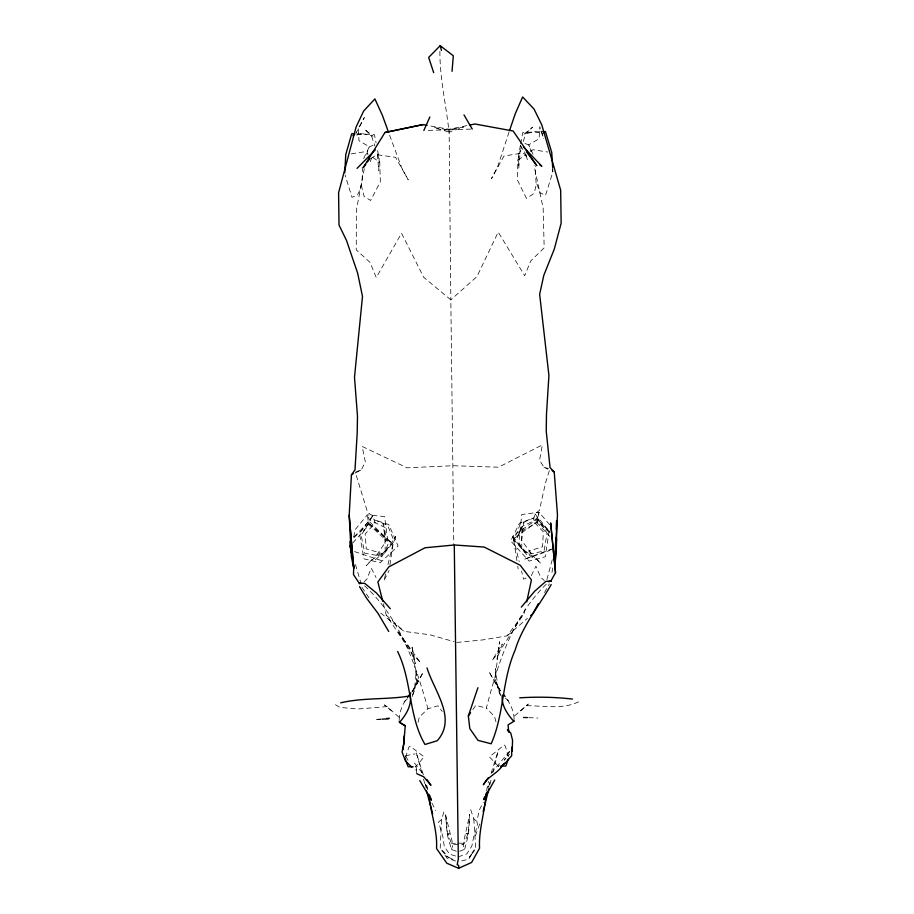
<?xml version="1.0" encoding="UTF-8"?>
<svg xmlns="http://www.w3.org/2000/svg" width="914" height="914" viewBox="0 0 914 914"><rect width="100%" height="100%" fill="white"/><g stroke="black" fill="none" stroke-linecap="round" stroke-linejoin="round"><path stroke-width="0.69" stroke-dasharray="4.57 3.43" d="M440.205 848.226L441.519 819.584L444.387 810.352M520.432 145.212L518.387 156.385L518.729 168.553L520.294 150.342L517.907 160.19L517.301 179.772L526.418 198.349L533.033 194.134C538.7 185.256 534.404 175.945 535.364 166.439M514.079 718.758C513.976 711.206 510.252 703.689 505.956 697.633M362.195 167.079C362.744 176.71 362.275 186.445 357.408 195.128L352.016 197.298L345.138 175.214M439.897 51.31C439.737 78.398 446.192 105.293 449.071 132.107L463.661 126.966L448.157 129.857L426.552 130.428M464.643 849.312L468.551 834.333L469.705 814.5L463.055 844.559L464.643 849.312L458.074 851.871L451.459 849.472L447.22 834.585L445.598 814.945L452.944 844.696L451.459 849.472M445.598 814.945L447.529 833.431L451.527 843.462L452.944 844.696L463.055 844.559L464.426 843.256L468.197 833.077L469.705 814.5M389.924 564.921L393.02 544.024L369.667 524.133L368.948 521.186L352.861 538.357L354.152 535.387L354.472 530.474L367.405 514.788L384.611 516.627L388.176 543.796L385.24 550.936L375.186 559.974L372.078 559.334L366.274 565.595L372.775 559.288L385.24 550.936L384.508 529.103L387.136 541.214L368.525 524.259L367.405 514.788L369.473 519.94L385.639 527.732L382.955 523.516L385.708 541.865L375.688 556.443L380.11 552.81L366.206 548.88L365.166 533.947L375.14 523.037L372.718 515.793L367.634 512.491L355.203 471.955M361.293 185.131L364.115 196.521L370.616 200.452L380.35 181.806L379.733 162.246L377.196 152.387L378.762 170.552L379.15 158.259L377.196 148.502M551.976 572.495L553.073 565.617M486.556 790.69L488.499 781.356M520.694 143.806L522.739 132.633L541.339 131.639M364.252 168.736L356.334 210.414L356.266 249.933L370.044 262.364L376.248 277.548L401.554 233.253L423.673 277.262L450.831 299.861L453.767 543.476M366.88 154.854L367.942 149.29L369.37 146.743L375.608 144.458M500.518 695.76L498.073 689.316L495.548 668.545L495.217 678.039L499.535 641.708L497.033 659.291L502.277 643.959L492.143 660.434L500.175 650.437L524.385 612.826L525.847 605.971M458.188 856.852L466.86 853.87L471.864 846.021L473.749 836.401L477.634 825.456L476.834 821.366L479.336 809.987L483.3 802.412M399.178 719.798C399.292 712.28 402.4 704.545 406.707 698.467M516.913 560.75L513.542 538.894L536.472 522.168L537.169 519.198L549.771 532.039M418.109 722.266L419.366 717.01L427.958 708.761L438.069 705.791L442.239 711.48M492.863 772.513L498.039 751.422L491.104 773.198M489.893 784.612L491.572 777.78M385.605 574.015L383.914 580.824L389.101 570.485M387.959 564.475L393.02 544.024M546.892 579.579L552.284 559.574M488.716 786.611L489.858 782.601L487.962 787.834M495.948 721.763L494.6 716.656L486.374 708.11C497.993 663.176 512.411 617.167 546.618 583.84M552.662 167.342L552.867 171.889L545.555 195.288L540.163 192.911L536.438 182.834M520.763 149.405L521.608 146.766M523.276 141.487L525.79 133.581L532.542 127.24L523.791 134.347L534.016 131.639L544.024 133.513M509.041 132.062L497.582 166.965L491.332 178.847L503.991 156.008L522.934 153.004L526.258 155.346M405.508 757.432L408.935 747.035L410.1 746.201L424.13 756.861L415.642 766.823M370.284 161.732L371.598 158.042M412.351 696.514L417.195 680.759L412.477 691.852M475.429 835.784L479.873 823.445M412.648 694.891L414.248 691.178L416.327 671.013L417.047 680.964L411.803 645.57L415.539 663.541L409.266 647.729L397.339 630.534L420.531 662.753L410.934 652.059L386.256 615.145L383.115 602.692M509.521 751.925L504.242 760.208L509.566 754.347M363.635 158.625L369.37 146.743L358.996 140.802L358.299 128.714L364.343 117.586L356.037 133.021L358.299 128.714M531.285 575.683L535.89 566.143L540.642 577.26L544.333 580.584M355.1 473.121L361.236 470.036L365.349 461.993L362.15 446.432L407.061 467.819L452.921 465.717L498.541 467.203L542.345 444.889L539.557 460.222L544.036 467.351L547.863 469.111M412.614 691.864L423.182 672.236L415.082 687.191L411.734 691.704M544.493 592.569L549.325 583.852M471.544 854.624L468.756 859.114L460.725 861.182M491.469 773.153L509.589 751.148M472.846 709.561L475.84 705.334L486.374 708.11M471.441 854.247L469.293 857.263L470.607 855.767M456.76 642.451L482.809 639.914L507.144 635.836L524.385 612.826M498.176 766.595L499.467 765.041M352.85 542.882L369.667 524.133L391.512 543.179L368.948 521.186L368.525 524.259L352.941 538.357M404.205 701.849L408.295 697.873M520.523 710.966L528.303 704.031L514.182 716.233M364.069 581.864L366.777 579.316L371.267 568.097L376.088 577.522M507.144 635.836L527.447 618.332M441.519 819.584L438.56 822.006L442.902 836.756L444.261 846.375L449.482 854.099L456.943 856.464M370.81 158.693L376.545 154.66L395.556 157.334L408.227 179.875L401.863 168.107L388.987 133.513M517.907 160.19L526.041 154.546M530.68 151.324L533.011 149.713L547.737 152.044M549.748 532.051L537.169 519.198L514.982 534.587L513.542 538.894L519.209 561.722M578.551 701.838C562.533 709.755 543.293 705.608 525.927 705.734M551.508 549.257L547.84 551.245L523.836 559.437L551.416 549.097M526.121 578.002L523.539 579.168L521.54 571.113M356.414 471.567L361.236 470.036M447.22 834.585L449.768 833.831L447.529 833.431M468.197 833.077L465.969 833.568L468.551 834.333M356.997 134.872L362.904 133.684L356.62 134.964M466.803 125.664L449.117 129.262L428.483 125.641M405.542 755.741L415.059 753.867M351.216 153.872L364.64 151.77L368.125 154.192M380.921 719.01L375.3 719.512L380.601 719.238M399.052 717.261L386.988 706.613L357.774 709.036L339.722 707.356L335.449 704.717M451.527 843.462L455.389 843.279M470.824 129.091L448.157 129.857L433.819 127.446L449.071 132.107L449.117 129.262L450.831 299.861L476.925 276.588L498.221 232.099L524.693 275.777L530.668 261.038L544.173 247.808L543.167 208.186L534.039 165.308M357.123 133.73L374.397 134.575L376.077 142.927M457.971 843.154L464.426 843.256M528.749 717.661L537.855 718.027M380.715 613.111L404.022 631.368L429.888 634.773L454.075 641.685M362.527 133.73L373.163 136.14L364.446 129.24L371.335 135.432L374.809 145.897M544.036 467.351L549.897 468.939L545.567 482.661L539.42 510.343L534.964 513.919L533.159 521.129L522.637 526.213L516.856 538.529L523.973 521.86L521.528 540.3L532.165 554.615L528.76 551.153L542.585 546.801L543.35 531.868L533.159 521.129L537.272 517.941L538.952 512.228L521.7 514.536L518.958 541.933L521.723 548.948L532.759 557.734L534.976 557.403L540.905 563.527L534.462 557.209L521.723 548.948L521.963 526.35L519.358 532.519L537.718 522.271L538.952 512.228L551.462 526.75M354.495 551.576L383.56 561.322M455.606 861.034L447.026 858.097L444.752 854.807M524.979 143.532L528.738 144.835L531.103 151.484M453.127 859.503L446.112 855.995L448.568 857.503L445.804 854.544M386.988 706.613L384.36 704.911L392.357 711.503M372.763 157.414L379.733 162.246M470.721 809.701L473.783 818.91L476.834 821.366M549.383 532.336L537.718 522.271L537.169 519.198M386.256 615.145L404.022 631.368M505.408 698.113L508.515 700.981M498.393 766.275L489.413 756.872L504.242 745.059L505.271 745.961L508.675 757.946M364.595 585.851C400.058 618.058 415.39 664.032 427.958 708.761M536.472 522.168L549.885 536.438M414.476 762.996L423.902 775.049M500.438 694.446L494.908 679.262L500.621 691.989L488.876 671.539L497.445 686.483L501.706 692.058M361.967 587.325L370.444 600.075M520.386 145.612L524.75 152.615L527.389 159.756L524.842 151.735M497.445 686.483L500.621 691.989M405.759 756.278L408.387 760.996M431.934 803.063L435.841 810.638M533.011 154.226L528.738 144.835L539.123 138.722L539.763 126.612L543.761 138.482M427.272 788.942L424.964 782.692L426.507 787.788M540.985 130.873L543.75 138.528M423.388 774.866L416.167 752.462L422.097 773.758M355.5 564.555L360.573 581.772M423.548 779.071L425.581 787.045M426.792 785.412L427.752 789.57M416.921 773.781L415.196 766.046L416.27 767.417L416.784 772.501M552.319 169.079L552.867 171.889M517.747 566.212L518.169 568.942M473.783 818.91L475.703 847.895M549.108 531.011L545.304 556.729L529.126 561.116L510.698 541.008L519.46 523.219L533.776 517.941L520.409 523.596L514.125 539.968L527.047 554.969L512.023 535.136L514.125 539.968L528.406 554.284L544.036 551.051L547.075 533.262L534.964 513.919L549.108 531.011M395.751 536.564L394.208 541.294L381.504 556.797L395.751 536.564M372.718 515.793L361.19 535.49L364.8 553.256L380.521 556.032L394.208 541.294L387.49 525.104L374.386 519.849L388.804 524.567L398.093 546.035L380.235 562.75L364.012 558.854L359.419 533.228L372.718 515.793"/><path stroke-width="1.37" d="M556.775 520.74L556.295 553.553L554.729 564.909L555.518 572.655L550.696 581.361M399.235 721.066L399.509 722.368L405.245 725.796L403.76 743.927L402.08 752.005L405.53 761.065L411.768 767.109M344.772 172.78L345.755 154.615L351.719 133.73L354.426 133.73M555.518 572.655L550.651 522.934L554.729 564.909L555.141 554.935M555.255 552.079L555.849 537.832M556.203 529.286L556.546 520.729M403.76 743.927L404.194 735.907M554.729 564.909L557.471 514.822L554.227 472.024L550.057 467.568L546.252 431.419L546.469 414.453L548.926 375.494L539.648 294.319L543.796 275.377L554.295 249.076L561.15 223.21L560.67 190.203L541.785 124.841L534.073 109.12L522.625 96.975L515.222 113.862L509.486 130.713M388.496 132.176L382.44 115.45L374.889 98.895L363.623 111.074L356.117 126.977L338.591 192.74L339.025 225.084L346.509 240.473L357.671 273.229L362.492 296.422L354.495 377.276L357.477 416.007L357.214 432.87L354.998 469.842L351.422 474.96L349.182 515.382L353.695 567.8L353.49 574.586L359.659 583.852M452.053 71.326L453.321 55.765L440.182 45.7L428.655 57.433L433.693 72.674M403.005 749.571L403.897 741.871M486.134 793.341C484.957 811.781 478.559 829.786 479.553 848.226L471.601 862.473L458.577 868.3L446.82 863.227L436.526 848.5C437.623 830.518 430.585 813.049 429.02 795.123M508.755 732.32L508.081 724.871L513.817 721.363L514.034 720.015M556.158 546.332L556.557 538.963M526.727 601.869L531.422 579.933L520.237 565.252L484.18 547.052L454.281 544.984L424.987 547.783L388.838 566.874L377.87 581.944L382.76 601.309M488.887 788.702L483.14 811.621M485.277 798.63L487.185 791.947M458.771 867.683L458.577 868.3L458.748 865.569L457.183 864.655L458.325 859.023L454.281 544.984M477.919 687.716L468.356 715.913L469.796 728.561L477.999 740.351L491.184 743.79C504.288 713.983 501.877 680.176 515.062 650.288C522.408 625.85 538.849 606.29 551.211 584.514M508.207 759.283L505.876 766.023L500.883 766.183M484.626 796.985L483.677 799.59L494.714 780.042M423.845 130.496L429.854 117.003M538.3 603.766L532.782 613.728L530.646 615.568M427.112 125.378L422.999 124.59L384.943 132.507L363.201 167.685L365.726 164.246M488.225 777.791L483.346 784.749C487.905 776.42 497.182 773.587 502.3 765.875M468.356 715.913L470.596 712.737M472.161 853.242L474.297 850.214M367.405 161.949L369.93 158.51M407.553 697.348L410.889 692.835M521.3 607.113L534.633 591.255L545.841 581.407L551.416 580.881L548.503 581.738M357.043 168.393L375.323 149.816M504.814 763.213L500.746 766.789L505.899 762.425L511.714 755.672L511.657 747.241M352.85 135.74L354.975 133.924M351.422 474.96L353.318 473.452M340.671 702.82C363.532 697.451 387.296 699.838 410.34 695.885C411.586 705.848 405.873 715.182 399.509 722.368L405.245 725.796M384.943 132.507L422.999 124.59M469.499 125.115L474.903 123.996L513.131 130.999L536.804 165.663L526.75 152.112M386.531 718.507L389.341 718.255M381.926 719.169L388.553 718.827M519.712 697.839C537.238 696.708 555.118 697.051 572.472 699.073M542.699 131.616L545.429 131.593L551.748 152.432L552.662 167.342M413.139 766.8L408.147 766.743L405.085 758.734M523.539 717.444L527.447 717.604M361.476 583.532L359.168 582.995L364.823 583.429L376.477 593.049L390.324 608.735M416.921 773.781L423.708 776.786L430.951 785.32L427.032 779.608M539.58 164.691L541.796 166.257L523.733 147.211M552.067 470.482L554.227 472.024M513.817 721.363C507.441 714.222 501.123 705.288 502.289 695.234M442.125 850.591L444.889 853.55M503.408 694.286L505.111 696.514M359.545 586.639L366.651 598.327L377.973 613.305L388.713 631.483M419.777 780.556L431.431 800.207L429.58 795.203M463.992 114.913L472.241 129.045M508.31 731.383L507.407 729.521L510.766 733.085L512.548 740.203L512.228 751.411M427.021 667.94C434.047 690.961 457.217 718.267 437.246 740.717L424.999 744.487C408.307 715.993 412.145 681.021 397.613 651.499M428.438 794.175L429.98 799.282M350.028 541.385L350.051 546.001L351.604 551.302M440.182 45.7L441.473 50.407M432.63 813.586L426.598 791.033M350.051 546.001L351.319 552.867M352.85 561.093L354.118 567.96M353.695 567.8L351.353 556.797L349.182 515.382L353.695 567.8"/></g></svg>
